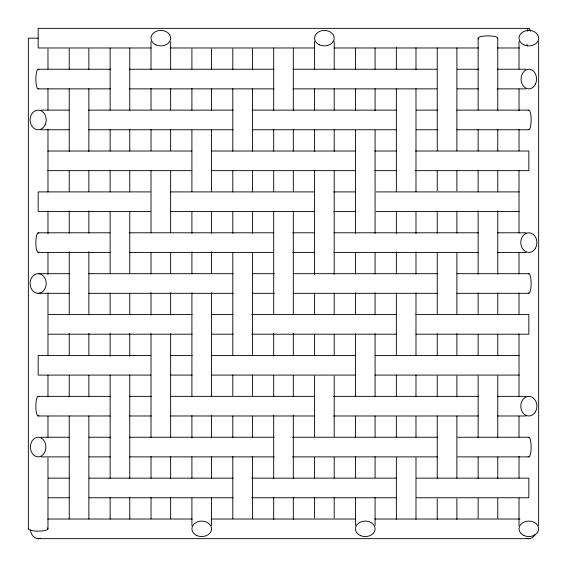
<?xml version="1.0" encoding="UTF-8"?>
<svg xmlns="http://www.w3.org/2000/svg" width="567" height="567" viewBox="0 0 567 567"><rect width="100%" height="100%" fill="white"/><g stroke="black" fill="none" stroke-linecap="round" stroke-linejoin="round"><path stroke-width="0.85" d="M528.834 28.35L38.166 28.35L38.166 47.975L151.077 47.975M38.166 38.166L28.35 38.166L28.35 528.834M170.185 47.975L314.458 47.975M334.339 47.975L478.576 47.975M497.486 47.975L519.415 47.975M38.166 69.238L110.515 69.238M129.205 69.238L274.152 69.238M292.884 69.238L436.824 69.238M457.257 69.238L478.335 69.238M497.16 69.238L525.715 69.238M38.166 88.863L110.515 88.863M129.205 88.863L274.152 88.863M292.884 88.863L436.824 88.863M457.257 88.863L478.335 88.863M497.16 88.863L525.715 88.863M41.065 110.126L69.061 110.126M88.324 110.126L233.172 110.126M252.081 110.126L396.397 110.126M416.341 110.126L437.618 110.126M456.903 110.126L528.834 110.126M41.065 129.758L69.061 129.758M88.324 129.758L233.172 129.758M252.081 129.758L396.397 129.758M416.341 129.758L437.618 129.758M456.903 129.758L528.834 129.758M47.805 151.02L191.894 151.02M211.208 151.02L355.466 151.02M374.808 151.02L396.539 151.02M415.512 151.02L528.834 151.02L528.834 170.646L415.512 170.646M47.805 170.646L191.894 170.646M211.208 170.646L355.466 170.646M374.808 170.646L396.539 170.646M150.262 191.908L38.166 191.908L38.166 211.534L150.262 211.534M170.426 191.908L313.934 191.908M333.779 191.908L355.53 191.908M376.204 191.908L519.188 191.908M170.426 211.534L313.934 211.534M333.779 211.534L355.53 211.534M376.204 211.534L519.188 211.534M38.166 232.796L109.948 232.796M129.219 232.796L273.769 232.796M292.671 232.796L314.458 232.796M333.885 232.796L478.364 232.796M497.55 232.796L526.02 232.796M38.166 252.421L109.948 252.421M129.219 252.421L273.769 252.421M292.671 252.421L314.458 252.421M333.885 252.421L478.364 252.421M497.55 252.421L526.02 252.421M38.166 273.684L69.45 273.684M88.636 273.684L233.115 273.684M252.535 273.684L274.329 273.684M293.21 273.684L437.781 273.684M457.052 273.684L528.834 273.684M38.166 293.316L69.45 293.316M88.636 293.316L233.115 293.316M252.535 293.316L274.329 293.316M293.21 293.316L437.781 293.316M457.052 293.316L528.834 293.316M48.649 314.579L192.149 314.579M211.321 314.579L233.115 314.579M251.812 314.579L396.524 314.579M415.98 314.579L528.834 314.579L528.834 334.204L415.98 334.204M48.649 334.204L192.149 334.204M211.321 334.204L233.115 334.204M251.812 334.204L396.524 334.204M150.836 355.466L38.166 355.466L38.166 375.092L150.836 375.092M170.461 355.466L192.192 355.466M211.534 355.466L355.793 355.466M375.106 355.466L519.195 355.466M170.461 375.092L192.192 375.092M211.534 375.092L355.793 375.092M375.106 375.092L519.195 375.092M38.166 396.354L110.218 396.354M129.51 396.354L151.318 396.354M170.391 396.354L314.763 396.354M333.453 396.354L478.378 396.354M497.55 396.354L526.02 396.354M38.166 415.98L110.218 415.98M129.51 415.98L151.318 415.98M170.391 415.98L314.763 415.98M333.453 415.98L478.378 415.98M497.55 415.98L526.02 415.98M41.15 437.242L69.068 437.242M89.026 437.242L110.345 437.242M129.51 437.242L274.265 437.242M292.515 437.242L437.752 437.242M457.739 437.242L528.834 437.242M41.15 456.874L69.068 456.874M89.026 456.874L110.345 456.874M129.51 456.874L274.265 456.874M292.515 456.874L437.752 456.874M457.739 456.874L528.834 456.874M48.337 478.137L69.146 478.137M89.04 478.137L233.094 478.137M251.769 478.137L396.581 478.137M416.582 478.137L528.834 478.137L528.834 497.762L416.582 497.762M48.337 497.762L69.146 497.762M89.04 497.762L233.094 497.762M251.769 497.762L396.581 497.762M47.805 519.025L192.199 519.025M211.491 519.025L355.502 519.025M374.801 519.025L520.059 519.025M38.166 538.65L528.834 538.65M538.65 41.469L538.65 525.531M519.025 41.469L519.025 68.933M519.025 88.899L519.025 110.6M519.025 129.354L519.025 150.836M519.025 170.575L519.025 232.952M519.025 253.017L519.025 273.918M519.025 293.04L519.025 313.998M519.025 334.048L519.025 396.503M519.025 416.171L519.025 437.037M519.025 456.478L519.025 478.109M519.025 498.053L519.025 525.531M497.762 38.166L497.762 110.118M497.762 129.333L497.762 151.006M497.762 170.405L497.762 191.837M497.762 210.839L497.762 274.272M497.762 292.87L497.762 314.728M497.762 334.643L497.762 355.594M497.762 375.949L497.762 437.71M497.762 457.052L497.762 478.442M497.762 498.379L497.762 518.295M478.137 38.166L478.137 110.118M478.137 129.333L478.137 151.006M478.137 170.405L478.137 191.837M478.137 210.839L478.137 274.272M478.137 292.87L478.137 314.728M478.137 334.643L478.137 355.594M478.137 375.949L478.137 437.71M478.137 457.052L478.137 478.442M478.137 498.379L478.137 518.295M456.874 47.94L456.874 150.794M456.874 170.695L456.874 190.81M456.874 211.052L456.874 233.037M456.874 253.272L456.874 313.927M456.874 333.58L456.874 355.927M456.874 376.07L456.874 396.978M456.874 416.1L456.874 478.123M456.874 498.769L456.874 519.386M437.242 47.94L437.242 150.794M437.242 170.695L437.242 190.81M437.242 211.052L437.242 233.037M437.242 253.272L437.242 313.927M437.242 333.58L437.242 355.927M437.242 376.07L437.242 396.978M437.242 416.1L437.242 478.123M437.242 498.769L437.242 519.386M415.98 47.784L415.98 69.528M415.98 88.693L415.98 191.653M415.98 212.221L415.98 233.441M415.98 251.89L415.98 274.088M415.98 292.941L415.98 355.559M415.98 375.113L415.98 396.595M415.98 416.61L415.98 437.178M415.98 457.541L415.98 519.294M396.354 47.784L396.354 69.528M396.354 88.693L396.354 191.653M396.354 212.221L396.354 233.441M396.354 251.89L396.354 274.088M396.354 292.941L396.354 355.559M396.354 375.113L396.354 396.595M396.354 416.61L396.354 437.178M396.354 457.541L396.354 519.294M375.092 48.032L375.092 69.231M375.092 88.721L375.092 110.572M375.092 130.226L375.092 233.398M375.092 252.251L375.092 274.067M375.092 292.827L375.092 314.77M375.092 333.722L375.092 396.404M375.092 416.036L375.092 437.029M375.092 456.796L375.092 477.513M375.092 497.472L375.092 525.403M355.466 48.032L355.466 69.231M355.466 88.721L355.466 110.572M355.466 130.226L355.466 233.398M355.466 252.251L355.466 274.067M355.466 292.827L355.466 314.77M355.466 333.722L355.466 396.404M355.466 416.036L355.466 437.029M355.466 456.796L355.466 477.513M355.466 497.472L355.466 525.403M334.204 41.483L334.204 69.401M334.204 88.353L334.204 109.899M334.204 129.914L334.204 151.354M334.204 171.021L334.204 274.478M334.204 293.182L334.204 314.805M334.204 334.324L334.204 355.126M334.204 376.091L334.204 436.477M334.204 457.441L334.204 477.91M334.204 497.684L334.204 517.947M314.579 41.483L314.579 69.401M314.579 88.353L314.579 109.899M314.579 129.914L314.579 151.354M314.579 171.021L314.579 274.478M314.579 293.182L314.579 314.805M314.579 334.324L314.579 355.126M314.579 376.091L314.579 436.477M314.579 457.441L314.579 477.91M314.579 497.684L314.579 517.947M293.316 48.117L293.316 110.267M293.316 129.623L293.316 151.198M293.316 170.61L293.316 191.596M293.316 211.278L293.316 314.614M293.316 333.268L293.316 355.977M293.316 375.389L293.316 396.829M293.316 415.561L293.316 478.392M293.316 497.252L293.316 519.457M273.684 48.117L273.684 110.267M273.684 129.623L273.684 151.198M273.684 170.61L273.684 191.596M273.684 211.278L273.684 314.614M273.684 333.268L273.684 355.977M273.684 375.389L273.684 396.829M273.684 415.561L273.684 478.392M273.684 497.252L273.684 519.457M252.421 48.819L252.421 69.84M252.421 88.686L252.421 151.198M252.421 170.256L252.421 191.873M252.421 211.477L252.421 233.356M252.421 252.251L252.421 355.814M252.421 374.971L252.421 395.546M252.421 416.107L252.421 437.667M252.421 456.371L252.421 518.762M232.796 48.819L232.796 69.84M232.796 88.686L232.796 151.198M232.796 170.256L232.796 191.873M232.796 211.477L232.796 233.356M232.796 252.251L232.796 355.814M232.796 374.971L232.796 395.546M232.796 416.107L232.796 437.667M232.796 456.371L232.796 518.762M211.534 48.918L211.534 69.11M211.534 88.452L211.534 110.196M211.534 130.091L211.534 191.759M211.534 211.456L211.534 233.214M211.534 251.847L211.534 273.833M211.534 292.707L211.534 396.631M211.534 415.505L211.534 437.852M211.534 456.874L211.534 478.272M211.534 498.145L211.534 525.552M191.908 48.918L191.908 69.11M191.908 88.452L191.908 110.196M191.908 130.091L191.908 191.759M191.908 211.456L191.908 233.214M191.908 251.847L191.908 273.833M191.908 292.707L191.908 396.631M191.908 415.505L191.908 437.852M191.908 456.874L191.908 478.272M191.908 498.145L191.908 525.552M170.646 41.703L170.646 69.401M170.646 88.374L170.646 109.75M170.646 129.503L170.646 150.765M170.646 170.454L170.646 232.392M170.646 252.187L170.646 273.904M170.646 292.622L170.646 315.039M170.646 333.573L170.646 437.632M170.646 456.57L170.646 478.279M170.646 497.408L170.646 518.833M151.02 41.703L151.02 69.401M151.02 88.374L151.02 109.75M151.02 129.503L151.02 150.765M151.02 170.454L151.02 232.392M151.02 252.187L151.02 273.904M151.02 292.622L151.02 315.039M151.02 333.573L151.02 437.632M151.02 456.57L151.02 478.279M151.02 497.408L151.02 518.833M129.758 48.11L129.758 110.225M129.758 129.666L129.758 151.091M129.758 170.206L129.758 191.901M129.758 211.08L129.758 273.053M129.758 293.196L129.758 314.813M129.758 333.29L129.758 356.175M129.758 375.007L129.758 478.364M129.758 497.45L129.758 519.117M110.126 48.11L110.126 110.225M110.126 129.666L110.126 151.091M110.126 170.206L110.126 191.901M110.126 211.08L110.126 273.053M110.126 293.196L110.126 314.813M110.126 333.29L110.126 356.175M110.126 375.007L110.126 478.364M110.126 497.45L110.126 519.117M88.863 48.79L88.863 69.358M88.863 88.693L88.863 151.474M88.863 170.787L88.863 191.462M88.863 210.811L88.863 233.115M88.863 251.755L88.863 314.926M88.863 333.311L88.863 355.785M88.863 375.354L88.863 396.765M88.863 415.994L88.863 518.996M69.238 48.79L69.238 69.358M69.238 88.693L69.238 151.474M69.238 170.787L69.238 191.462M69.238 210.811L69.238 233.115M69.238 251.755L69.238 314.926M69.238 333.311L69.238 355.785M69.238 375.354L69.238 396.765M69.238 415.994L69.238 518.996M47.975 48.968L47.975 69.039M47.975 88.693L47.975 110.012M47.975 129.219L47.975 191.986M47.975 211.073L47.975 233.717M47.975 252.443L47.975 274.435M47.975 292.919L47.975 355.289M47.975 375.304L47.975 396.453M47.975 416.185L47.975 437.242M47.975 457.853L47.975 528.834M527.211 31.228A9.816 2.303 -90 0 1 530.464 31.228M527.388 45.785A9.816 2.303 -90 0 1 527.048 44.346M38.797 88.487A9.816 2.303 90 0 1 35.863 79.054A9.816 2.303 90 0 1 38.797 69.621M528.203 110.508A9.816 2.303 -90 0 1 531.137 119.942A9.816 2.303 -90 0 1 528.203 129.375M38.797 252.046A9.816 2.303 -90 0 1 35.863 242.612A9.816 2.303 -90 0 1 38.797 233.179M528.203 274.067A9.816 2.303 -90 0 1 531.137 283.5A9.816 2.303 -90 0 1 528.203 292.933M38.797 415.604A9.816 2.303 -90 0 1 35.863 406.17A9.816 2.303 -90 0 1 38.797 396.737M528.203 437.625A9.816 2.303 -90 0 1 531.137 447.058A9.816 2.303 -90 0 1 528.203 456.492M535.312 534.206A9.816 7.74 -90 0 1 526.708 538.274M40.292 538.274A9.816 7.74 -90 0 1 30.455 529.72M478.867 39.038A9.816 2.303 0 0 1 486.925 35.877A9.816 2.303 0 0 1 497.599 38.577M47.309 527.997A9.816 2.303 0 0 1 39.045 531.13A9.816 2.303 0 0 1 28.534 528.394M535.539 83.959A9.816 7.74 -90 0 0 528.834 69.238A9.816 7.74 -90 0 0 522.136 83.959A9.816 7.74 -90 0 0 535.539 83.959M45.147 124.846A9.816 8.058 -90 0 0 38.166 110.126A9.816 8.058 -90 0 0 31.185 124.846A9.816 8.058 -90 0 0 45.147 124.846M535.425 248.261A9.816 8.058 -90 0 0 529.564 232.839A9.816 8.058 -90 0 0 521.52 246.737A9.816 8.058 -90 0 0 535.425 248.261M44.75 289.149A9.816 8.058 -90 0 0 38.889 273.726A9.816 8.058 -90 0 0 30.852 287.625A9.816 8.058 -90 0 0 44.75 289.149M535.425 411.819A9.816 8.058 -90 0 0 529.564 396.397A9.816 8.058 -90 0 0 521.52 410.288A9.816 8.058 -90 0 0 535.425 411.819M44.488 452.707A9.816 7.74 -90 0 0 38.861 437.285A9.816 7.74 -90 0 0 31.142 451.183A9.816 7.74 -90 0 0 44.488 452.707M523.929 535.539A9.816 7.74 0 0 0 538.65 528.834A9.816 7.74 0 0 0 523.929 522.136A9.816 7.74 0 0 0 523.929 535.539M523.929 44.864A9.816 7.74 0 0 0 538.65 38.166A9.816 7.74 0 0 0 523.929 31.461A9.816 7.74 0 0 0 523.929 44.864M360.371 535.539A9.816 7.74 0 0 0 375.092 528.834A9.816 7.74 0 0 0 360.371 522.136A9.816 7.74 0 0 0 360.371 535.539M319.483 44.864A9.816 7.74 0 0 0 334.204 38.166A9.816 7.74 0 0 0 319.483 31.461A9.816 7.74 0 0 0 319.483 44.864M196.813 535.539A9.816 7.74 0 0 0 211.534 528.834A9.816 7.74 0 0 0 196.813 522.136A9.816 7.74 0 0 0 196.813 535.539M155.925 44.864A9.816 7.74 0 0 0 170.646 38.166A9.816 7.74 0 0 0 155.925 31.461A9.816 7.74 0 0 0 155.925 44.864"/></g></svg>
